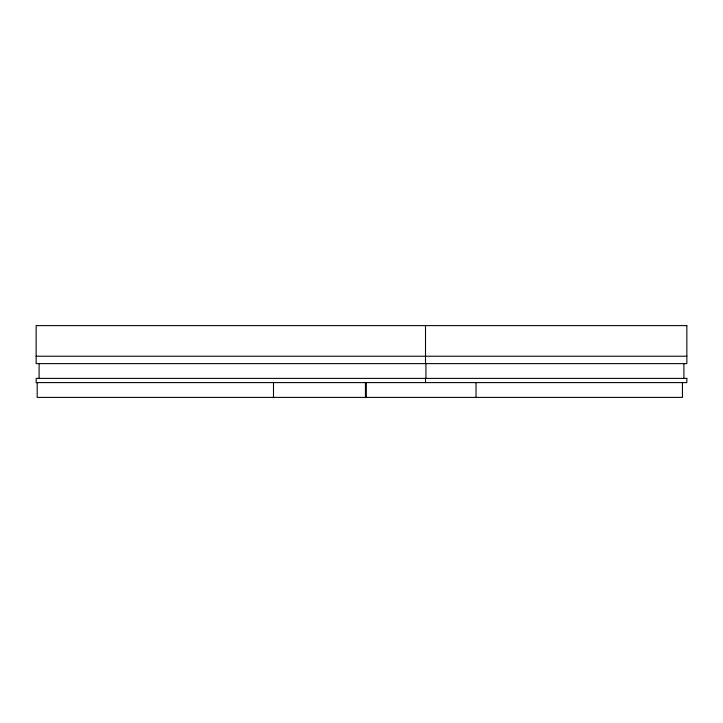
<?xml version="1.0" encoding="UTF-8"?>
<svg xmlns="http://www.w3.org/2000/svg" width="723" height="723" viewBox="0 0 723 723"><rect width="100%" height="100%" fill="white"/><g stroke="black" fill="none" stroke-linecap="round" stroke-linejoin="round"><path stroke-width="1.08" d="M36.15 356.222L686.85 356.222M683.895 363.615L683.895 378.391M682.422 382.612L682.422 397.397L37.189 397.397L37.189 382.612M476.032 382.612L476.032 397.397M425.937 363.615L425.937 378.391M425.504 325.603L425.504 363.615M425.504 378.391L425.504 382.612M366.326 382.612L366.326 397.397M365.44 382.612L365.44 397.397M273.493 382.612L273.493 397.397M39.105 363.615L39.105 378.391M686.85 325.603L36.15 325.603L36.15 363.615L686.85 363.615L686.85 325.603M686.85 378.391L36.15 378.391L36.15 382.612L686.85 382.612L686.85 378.391"/></g></svg>
